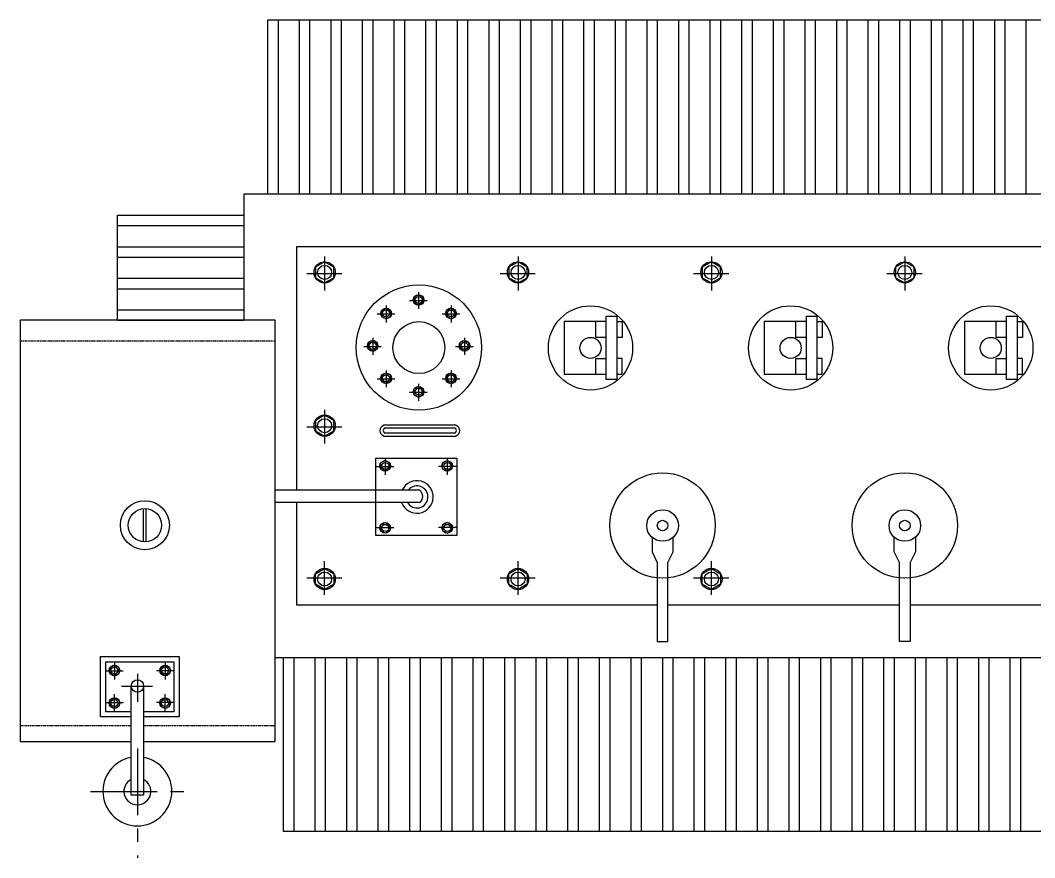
# Model space of a CAD drawing. Header units: millimetres. Extents: x 20927 to 53748, y 38421 to 54891.
# Drawn here: x 33357 to 34320, y 53198 to 53993 of the extents above; entities that cross this region are included whole.
import ezdxf

# ---------------------------------------------------------------- set-up
doc = ezdxf.new("R2010")
doc.units = ezdxf.units.MM
doc.linetypes.add('CENTERX2', pattern=[101.6, 63.5, -12.7, 12.7, -12.7])
doc.linetypes.add('DASHEDX2', pattern=[1.5, 1, -0.5])
doc.layers.add('Btrans.', color=2, linetype='Continuous')
doc.layers.add('HIGHT', color=8, linetype='Continuous')

msp = doc.modelspace()

# ---------------------------------------------------------------- linework, layer by layer
at = {"layer": 'Btrans.'}
for points in [[(34801.21, 53828.41), (34801.21, 53993.41), (33591.21, 53993.41), (33591.21, 53828.41)], [(33598.38, 53388.41), (34823.71, 53388.41), (34823.71, 53828.41), (33568.71, 53828.41), (33568.71, 53708.41), (33448.71, 53708.41), (33448.71, 53808.41), (33568.71, 53808.41)], [(34431.21, 53438.41), (34773.71, 53438.41), (34773.71, 53778.41), (33618.71, 53778.41), (33618.71, 53547.49)], [(33618.71, 53535.46), (33618.71, 53438.41), (33961.21, 53438.41)], [(33971.21, 53438.41), (34191.21, 53438.41)], [(34201.21, 53438.41), (34421.21, 53438.41)], [(33606.05, 53388.41), (33606.05, 53223.41), (34816.05, 53223.41), (34816.05, 53388.41)]]:
    msp.add_lwpolyline(points, dxfattribs=at)
at = {"layer": 'HIGHT'}
for p, q in [((33601.21, 53993.41), (33601.21, 53828.41)), ((33621.21, 53993.41), (33621.21, 53828.41)), ((33631.21, 53993.41), (33631.21, 53828.41)), ((33651.21, 53993.41), (33651.21, 53828.41)), ((33661.21, 53993.41), (33661.21, 53828.41)), ((33681.21, 53993.41), (33681.21, 53828.41)), ((33691.21, 53993.41), (33691.21, 53828.41)), ((33711.21, 53993.41), (33711.21, 53828.41)), ((33721.21, 53993.41), (33721.21, 53828.41)), ((33741.21, 53993.41), (33741.21, 53828.41)), ((33751.21, 53993.41), (33751.21, 53828.41)), ((33771.21, 53993.41), (33771.21, 53828.41)), ((33781.21, 53993.41), (33781.21, 53828.41)), ((33801.21, 53993.41), (33801.21, 53828.41)), ((33811.21, 53993.41), (33811.21, 53828.41)), ((33831.21, 53993.41), (33831.21, 53828.41)), ((33841.21, 53993.41), (33841.21, 53828.41)), ((33861.21, 53993.41), (33861.21, 53828.41)), ((33871.21, 53993.41), (33871.21, 53828.41)), ((33891.21, 53993.41), (33891.21, 53828.41)), ((33901.21, 53993.41), (33901.21, 53828.41)), ((33921.21, 53993.41), (33921.21, 53828.41)), ((33931.21, 53993.41), (33931.21, 53828.41)), ((33951.21, 53993.41), (33951.21, 53828.41)), ((33961.21, 53993.41), (33961.21, 53828.41)), ((33981.21, 53993.41), (33981.21, 53828.41)), ((33991.21, 53993.41), (33991.21, 53828.41)), ((34011.21, 53993.41), (34011.21, 53828.41)), ((34021.21, 53993.41), (34021.21, 53828.41)), ((34041.21, 53993.41), (34041.21, 53828.41)), ((34051.21, 53993.41), (34051.21, 53828.41)), ((34071.21, 53993.41), (34071.21, 53828.41)), ((34081.21, 53993.41), (34081.21, 53828.41)), ((34101.21, 53993.41), (34101.21, 53828.41)), ((34111.21, 53993.41), (34111.21, 53828.41)), ((34131.21, 53993.41), (34131.21, 53828.41)), ((34141.21, 53993.41), (34141.21, 53828.41)), ((34161.21, 53993.41), (34161.21, 53828.41)), ((34171.21, 53993.41), (34171.21, 53828.41)), ((34191.21, 53993.41), (34191.21, 53828.41)), ((34201.21, 53993.41), (34201.21, 53828.41)), ((34221.21, 53993.41), (34221.21, 53828.41)), ((34231.21, 53993.41), (34231.21, 53828.41)), ((34251.21, 53993.41), (34251.21, 53828.41)), ((34261.21, 53993.41), (34261.21, 53828.41)), ((34281.21, 53993.41), (34281.21, 53828.41)), ((34291.21, 53993.41), (34291.21, 53828.41)), ((34311.21, 53993.41), (34311.21, 53828.41)), ((33448.71, 53798.41), (33568.71, 53798.41)), ((33448.71, 53778.41), (33568.71, 53778.41)), ((33448.71, 53768.41), (33568.71, 53768.41)), ((33448.71, 53748.41), (33568.71, 53748.41)), ((33448.71, 53738.41), (33568.71, 53738.41)), ((33448.71, 53718.41), (33568.71, 53718.41)), ((33701.92, 53606.29), (33769.73, 53606.29)), ((33769.73, 53601.27), (33701.92, 53601.27)), ((33598.38, 53547.49), (33735.7, 53547.49)), ((33473.28, 53529.59), (33473.28, 53498.13)), ((33475.78, 53529.63), (33475.78, 53498.08)), ((33616.05, 53388.41), (33616.05, 53223.41)), ((33636.05, 53388.41), (33636.05, 53223.41)), ((33646.05, 53388.41), (33646.05, 53223.41)), ((33666.05, 53388.41), (33666.05, 53223.41)), ((33676.05, 53388.41), (33676.05, 53223.41)), ((33696.05, 53388.41), (33696.05, 53223.41)), ((33706.05, 53388.41), (33706.05, 53223.41)), ((33726.05, 53388.41), (33726.05, 53223.41)), ((33736.05, 53388.41), (33736.05, 53223.41)), ((33756.05, 53388.41), (33756.05, 53223.41)), ((33766.05, 53388.41), (33766.05, 53223.41)), ((33786.05, 53388.41), (33786.05, 53223.41)), ((33796.05, 53388.41), (33796.05, 53223.41)), ((33816.05, 53388.41), (33816.05, 53223.41)), ((33826.05, 53388.41), (33826.05, 53223.41)), ((33846.05, 53388.41), (33846.05, 53223.41)), ((33856.05, 53388.41), (33856.05, 53223.41)), ((33876.05, 53388.41), (33876.05, 53223.41)), ((33886.05, 53388.41), (33886.05, 53223.41)), ((33906.05, 53388.41), (33906.05, 53223.41)), ((33916.05, 53388.41), (33916.05, 53223.41)), ((33936.05, 53388.41), (33936.05, 53223.41)), ((33946.05, 53388.41), (33946.05, 53223.41)), ((33966.05, 53388.41), (33966.05, 53223.41)), ((33976.05, 53388.41), (33976.05, 53223.41)), ((33996.05, 53388.41), (33996.05, 53223.41)), ((34006.05, 53388.41), (34006.05, 53223.41)), ((34026.05, 53388.41), (34026.05, 53223.41)), ((34036.05, 53388.41), (34036.05, 53223.41)), ((34056.05, 53388.41), (34056.05, 53223.41)), ((34066.05, 53388.41), (34066.05, 53223.41)), ((34086.05, 53388.41), (34086.05, 53223.41)), ((34096.05, 53388.41), (34096.05, 53223.41)), ((34116.05, 53388.41), (34116.05, 53223.41)), ((34126.05, 53388.41), (34126.05, 53223.41)), ((34146.05, 53388.41), (34146.05, 53223.41)), ((34156.05, 53388.41), (34156.05, 53223.41)), ((34176.05, 53388.41), (34176.05, 53223.41)), ((34186.05, 53388.41), (34186.05, 53223.41)), ((34206.05, 53388.41), (34206.05, 53223.41)), ((34216.05, 53388.41), (34216.05, 53223.41)), ((34236.05, 53388.41), (34236.05, 53223.41)), ((34246.05, 53388.41), (34246.05, 53223.41)), ((34266.05, 53388.41), (34266.05, 53223.41)), ((34276.05, 53388.41), (34276.05, 53223.41)), ((34296.05, 53388.41), (34296.05, 53223.41)), ((34306.05, 53388.41), (34306.05, 53223.41))]:
    msp.add_line(p, q, dxfattribs=at)
at = {"layer": 'HIGHT', "linetype": 'CENTERX2'}
for p, q in [((33645.42, 53769.1), (33645.42, 53736.93)), ((33829.01, 53769.1), (33829.01, 53736.93)), ((34012.61, 53769.1), (34012.61, 53736.93)), ((34196.21, 53769.1), (34196.21, 53736.93)), ((33628.44, 53753.02), (33661.8, 53753.02)), ((33812.03, 53753.02), (33845.39, 53753.02)), ((33995.63, 53753.02), (34028.99, 53753.02)), ((34179.23, 53753.02), (34212.59, 53753.02)), ((33726.14, 53727.31), (33742.82, 53727.31)), ((33734.63, 53735.35), (33734.63, 53719.27)), ((33703.82, 53722.59), (33703.82, 53706.5)), ((33765.45, 53722.59), (33765.45, 53706.5)), ((33695.33, 53714.55), (33712.01, 53714.55)), ((33756.96, 53714.55), (33773.64, 53714.55)), ((33691.05, 53691.77), (33691.05, 53675.69)), ((33778.21, 53691.77), (33778.21, 53675.69)), ((33682.56, 53683.73), (33699.24, 53683.73)), ((33769.72, 53683.73), (33786.4, 53683.73)), ((33703.82, 53660.96), (33703.82, 53644.87)), ((33765.45, 53660.96), (33765.45, 53644.87)), ((33695.33, 53652.92), (33712.01, 53652.92)), ((33756.96, 53652.92), (33773.64, 53652.92)), ((33726.14, 53640.15), (33742.82, 53640.15)), ((33734.63, 53648.2), (33734.63, 53632.11)), ((33645.42, 53623.53), (33645.42, 53591.36)), ((33628.44, 53607.44), (33661.8, 53607.44)), ((33702.94, 53577.79), (33702.94, 53561.7)), ((33761.83, 53577.79), (33761.83, 53561.7)), ((33694.45, 53569.75), (33711.13, 53569.75)), ((33770.32, 53569.75), (33753.64, 53569.75)), ((33694.45, 53511.86), (33711.13, 53511.86)), ((33770.32, 53511.86), (33753.64, 53511.86)), ((33645.42, 53447.71), (33645.42, 53479.88)), ((33829.01, 53447.71), (33829.01, 53479.88)), ((34012.61, 53447.71), (34012.61, 53479.88)), ((33628.44, 53463.8), (33661.8, 53463.8)), ((33812.03, 53463.8), (33845.39, 53463.8)), ((33995.63, 53463.8), (34028.99, 53463.8)), ((33445.89, 53383.5), (33445.89, 53367.42)), ((33493.97, 53383.5), (33493.97, 53367.42)), ((33437.4, 53375.46), (33454.08, 53375.46)), ((33467.71, 53372.88), (33467.71, 53346.33)), ((33502.46, 53375.46), (33485.78, 53375.46)), ((33452.52, 53361.19), (33482.13, 53361.19)), ((33445.89, 53337.47), (33445.89, 53353.56)), ((33493.97, 53337.47), (33493.97, 53353.56)), ((33437.4, 53345.52), (33454.08, 53345.52)), ((33502.46, 53345.52), (33485.78, 53345.52)), ((33467.66, 53301.99), (33467.66, 53198.14)), ((33423.01, 53261.17), (33512.59, 53261.17))]:
    msp.add_line(p, q, dxfattribs=at)
at = {"layer": 'HIGHT', "linetype": 'DASHEDX2'}
for p, q in [((33598.38, 53688.66), (33356.51, 53688.66)), ((33356.51, 53323.66), (33461.7, 53323.66)), ((33473.62, 53323.66), (33598.38, 53323.66))]:
    msp.add_line(p, q, dxfattribs=at)
at = {"layer": 'HIGHT'}
for points in [[(33645.42, 53743.92), (33654.13, 53748.96), (33654.13, 53759.02), (33645.42, 53764.05), (33636.7, 53759.02), (33636.7, 53748.96)], [(33829.01, 53743.92), (33837.73, 53748.96), (33837.73, 53759.02), (33829.01, 53764.05), (33820.3, 53759.02), (33820.3, 53748.96)], [(34012.61, 53743.92), (34021.33, 53748.96), (34021.33, 53759.02), (34012.61, 53764.05), (34003.9, 53759.02), (34003.9, 53748.96)], [(34196.21, 53743.92), (34204.93, 53748.96), (34204.93, 53759.02), (34196.21, 53764.05), (34187.49, 53759.02), (34187.49, 53748.96)], [(33734.63, 53722.76), (33738.99, 53725.28), (33738.99, 53730.31), (33734.63, 53732.83), (33730.27, 53730.31), (33730.27, 53725.28)], [(33703.82, 53710), (33708.18, 53712.51), (33708.18, 53717.55), (33703.82, 53720.06), (33699.46, 53717.55), (33699.46, 53712.51)], [(33765.45, 53710), (33769.81, 53712.51), (33769.81, 53717.55), (33765.45, 53720.06), (33761.09, 53717.55), (33761.09, 53712.51)], [(33912.83, 53712.27), (33922.83, 53712.27), (33922.83, 53652.27), (33912.83, 53652.27)], [(34112.83, 53652.27), (34102.83, 53652.27), (34102.83, 53712.27), (34112.83, 53712.27)], [(34302.83, 53652.27), (34292.83, 53652.27), (34292.83, 53712.27), (34302.83, 53712.27)], [(33691.05, 53679.18), (33695.41, 53681.7), (33695.41, 53686.73), (33691.05, 53689.25), (33686.7, 53686.73), (33686.7, 53681.7)], [(33778.21, 53679.18), (33782.57, 53681.7), (33782.57, 53686.73), (33778.21, 53689.25), (33773.85, 53686.73), (33773.85, 53681.7)], [(33703.82, 53648.37), (33708.18, 53650.88), (33708.18, 53655.92), (33703.82, 53658.43), (33699.46, 53655.92), (33699.46, 53650.88)], [(33765.45, 53648.37), (33769.81, 53650.88), (33769.81, 53655.92), (33765.45, 53658.43), (33761.09, 53655.92), (33761.09, 53650.88)], [(33734.63, 53635.6), (33738.99, 53638.12), (33738.99, 53643.15), (33734.63, 53645.67), (33730.27, 53643.15), (33730.27, 53638.12)], [(33645.42, 53598.34), (33654.13, 53603.38), (33654.13, 53613.44), (33645.42, 53618.47), (33636.7, 53613.44), (33636.7, 53603.38)], [(33693.91, 53577.59), (33770.86, 53577.59), (33770.86, 53504.02), (33693.91, 53504.02)], [(33702.94, 53565.2), (33707.3, 53567.72), (33707.3, 53572.75), (33702.94, 53575.26), (33698.58, 53572.75), (33698.58, 53567.72)], [(33761.83, 53565.2), (33757.47, 53567.72), (33757.47, 53572.75), (33761.83, 53575.26), (33766.19, 53572.75), (33766.19, 53567.72)], [(33702.94, 53516.41), (33707.3, 53513.9), (33707.3, 53508.86), (33702.94, 53506.35), (33698.58, 53508.86), (33698.58, 53513.9)], [(33761.83, 53516.41), (33757.47, 53513.9), (33757.47, 53508.86), (33761.83, 53506.35), (33766.19, 53508.86), (33766.19, 53513.9)], [(33645.42, 53472.9), (33654.13, 53467.86), (33654.13, 53457.8), (33645.42, 53452.77), (33636.7, 53457.8), (33636.7, 53467.86)], [(33829.01, 53472.9), (33837.73, 53467.86), (33837.73, 53457.8), (33829.01, 53452.77), (33820.3, 53457.8), (33820.3, 53467.86)], [(34012.61, 53472.9), (34021.33, 53467.86), (34021.33, 53457.8), (34012.61, 53452.77), (34003.9, 53457.8), (34003.9, 53467.86)], [(33445.89, 53370.91), (33450.25, 53373.43), (33450.25, 53378.46), (33445.89, 53380.98), (33441.53, 53378.46), (33441.53, 53373.43)], [(33493.97, 53370.91), (33489.61, 53373.43), (33489.61, 53378.46), (33493.97, 53380.98), (33498.33, 53378.46), (33498.33, 53373.43)], [(33445.89, 53350.07), (33450.25, 53347.55), (33450.25, 53342.52), (33445.89, 53340), (33441.53, 53342.52), (33441.53, 53347.55)], [(33493.97, 53350.07), (33489.61, 53347.55), (33489.61, 53342.52), (33493.97, 53340), (33498.33, 53342.52), (33498.33, 53347.55)]]:
    msp.add_lwpolyline(points, close=True, dxfattribs=at)
for points in [[(33473.62, 53308.66), (33598.38, 53308.66), (33598.38, 53708.66), (33356.51, 53708.66), (33356.51, 53308.66), (33461.7, 53308.66)], [(33912.83, 53707.27), (33872.83, 53707.27), (33872.83, 53657.27), (33912.83, 53657.27)], [(33912.83, 53692.27), (33902.83, 53692.27), (33902.83, 53707.27)], [(33922.83, 53707.27), (33927.83, 53707.27), (33927.83, 53692.27), (33922.83, 53692.27)], [(34102.83, 53707.27), (34062.83, 53707.27), (34062.83, 53657.27), (34102.83, 53657.27)], [(34102.83, 53692.27), (34092.83, 53692.27), (34092.83, 53707.27)], [(34112.83, 53707.27), (34117.83, 53707.27), (34117.83, 53692.27), (34112.83, 53692.27)], [(34292.83, 53707.27), (34252.83, 53707.27), (34252.83, 53657.27), (34292.83, 53657.27)], [(34292.83, 53692.27), (34282.83, 53692.27), (34282.83, 53707.27)], [(34302.83, 53707.27), (34307.83, 53707.27), (34307.83, 53692.27), (34302.83, 53692.27)], [(33902.83, 53657.27), (33902.83, 53672.27), (33912.83, 53672.27)], [(33922.83, 53657.27), (33927.83, 53657.27), (33927.83, 53672.27), (33922.83, 53672.27)], [(34092.83, 53657.27), (34092.83, 53672.27), (34102.83, 53672.27)], [(34112.83, 53657.27), (34117.83, 53657.27), (34117.83, 53672.27), (34112.83, 53672.27)], [(34282.83, 53657.27), (34282.83, 53672.27), (34292.83, 53672.27)], [(34302.83, 53657.27), (34307.83, 53657.27), (34307.83, 53672.27), (34302.83, 53672.27)], [(33956.21, 53502.43), (33956.21, 53488.61), (33961.21, 53478.61), (33961.21, 53403.61), (33971.21, 53403.61), (33971.21, 53478.61), (33976.21, 53488.61), (33976.21, 53502.43)], [(34206.21, 53502.43), (34206.21, 53488.61), (34201.21, 53478.61), (34201.21, 53403.61), (34191.21, 53403.61), (34191.21, 53478.61), (34186.21, 53488.61), (34186.21, 53502.43)], [(33461.7, 53331.78), (33432.67, 53331.78), (33432.67, 53389.2), (33507.2, 53389.2), (33507.2, 53331.78), (33473.62, 53331.78)], [(33461.7, 53336.78), (33437.67, 53336.78), (33437.67, 53384.2), (33502.2, 53384.2), (33502.2, 53336.78), (33473.62, 53336.78)], [(33473.62, 53361.19), (33473.62, 53257.66), (33461.7, 53257.66), (33461.7, 53361.19)]]:
    msp.add_lwpolyline(points, dxfattribs=at)
msp.add_lwpolyline([(33769.73, 53598.27), (33701.92, 53598.27, -0.686948), (33701.92, 53609.29), (33769.73, 53609.29, -0.686948)], format="xyb", close=True, dxfattribs=at)
msp.add_lwpolyline([(33735.53, 53547.49, -0.438888), (33735.7, 53535.46), (33598.38, 53535.46)], format="xyb", dxfattribs=at)
for centre, radius in [((33645.42, 53753.99), 10.06), ((33645.42, 53753.99), 6.64), ((33829.01, 53753.99), 10.06), ((33829.01, 53753.99), 6.64), ((34012.61, 53753.99), 10.06), ((34012.61, 53753.99), 6.64), ((34196.21, 53753.99), 10.06), ((34196.21, 53753.99), 6.64), ((33734.91, 53682.58), 59.45), ((33734.63, 53727.79), 5.03), ((33734.63, 53727.79), 3.32), ((33703.82, 53715.03), 5.03), ((33703.82, 53715.03), 3.32), ((33765.45, 53715.03), 5.03), ((33765.45, 53715.03), 3.32), ((33897.83, 53682.27), 40), ((34087.83, 53682.27), 40), ((34277.83, 53682.27), 40), ((33734.91, 53682.58), 24.65), ((33691.05, 53684.22), 5.03), ((33778.21, 53684.22), 5.03), ((33897.83, 53682.27), 10), ((34087.83, 53682.27), 10), ((34277.83, 53682.27), 10), ((33691.05, 53684.22), 3.32), ((33778.21, 53684.22), 3.32), ((33703.82, 53653.4), 5.03), ((33703.82, 53653.4), 3.32), ((33765.45, 53653.4), 5.03), ((33765.45, 53653.4), 3.32), ((33734.63, 53640.64), 5.03), ((33734.63, 53640.64), 3.32), ((33645.42, 53608.41), 10.06), ((33645.42, 53608.41), 6.64), ((33702.94, 53570.23), 5.03), ((33702.94, 53570.23), 3.32), ((33761.83, 53570.23), 5.03), ((33761.83, 53570.23), 3.32), ((33966.21, 53513.61), 50), ((34196.21, 53513.61), 50), ((33474.82, 53513.86), 23.31), ((33474.82, 53513.86), 15.81), ((33966.21, 53513.61), 15), ((34196.21, 53513.61), 15), ((33702.94, 53511.38), 5.03), ((33702.94, 53511.38), 3.32), ((33761.83, 53511.38), 5.03), ((33761.83, 53511.38), 3.32), ((33966.21, 53513.61), 5), ((34196.21, 53513.61), 5), ((33645.42, 53462.83), 10.06), ((33645.42, 53462.83), 6.64), ((33829.01, 53462.83), 10.06), ((33829.01, 53462.83), 6.64), ((34012.61, 53462.83), 10.06), ((34012.61, 53462.83), 6.64), ((33445.89, 53375.94), 5.03), ((33493.97, 53375.94), 5.03), ((33445.89, 53375.94), 3.32), ((33493.97, 53375.94), 3.32), ((33467.74, 53361.19), 5.88), ((33445.89, 53345.03), 5.03), ((33445.89, 53345.03), 3.32), ((33493.97, 53345.03), 5.03), ((33493.97, 53345.03), 3.32)]:
    msp.add_circle(centre, radius, dxfattribs=at)
for centre, radius, start, end in [((33704.04, 53603.78), 2.9, 111.02594, 248.97406), ((33767.62, 53603.78), 2.9, 291.02594, 68.97406), ((33733.07, 53540.71), 15.47, 199.85161, 153.99985), ((33733.07, 53540.71), 10.47, 210.1125, 139.63549), ((33467.66, 53261.17), 32.76, 100.4908, 79.52771), ((33467.66, 53261.17), 12.76, 117.8642, 62.18862)]:
    msp.add_arc(centre, radius, start, end, dxfattribs=at)

doc.saveas('drawing.dxf')
